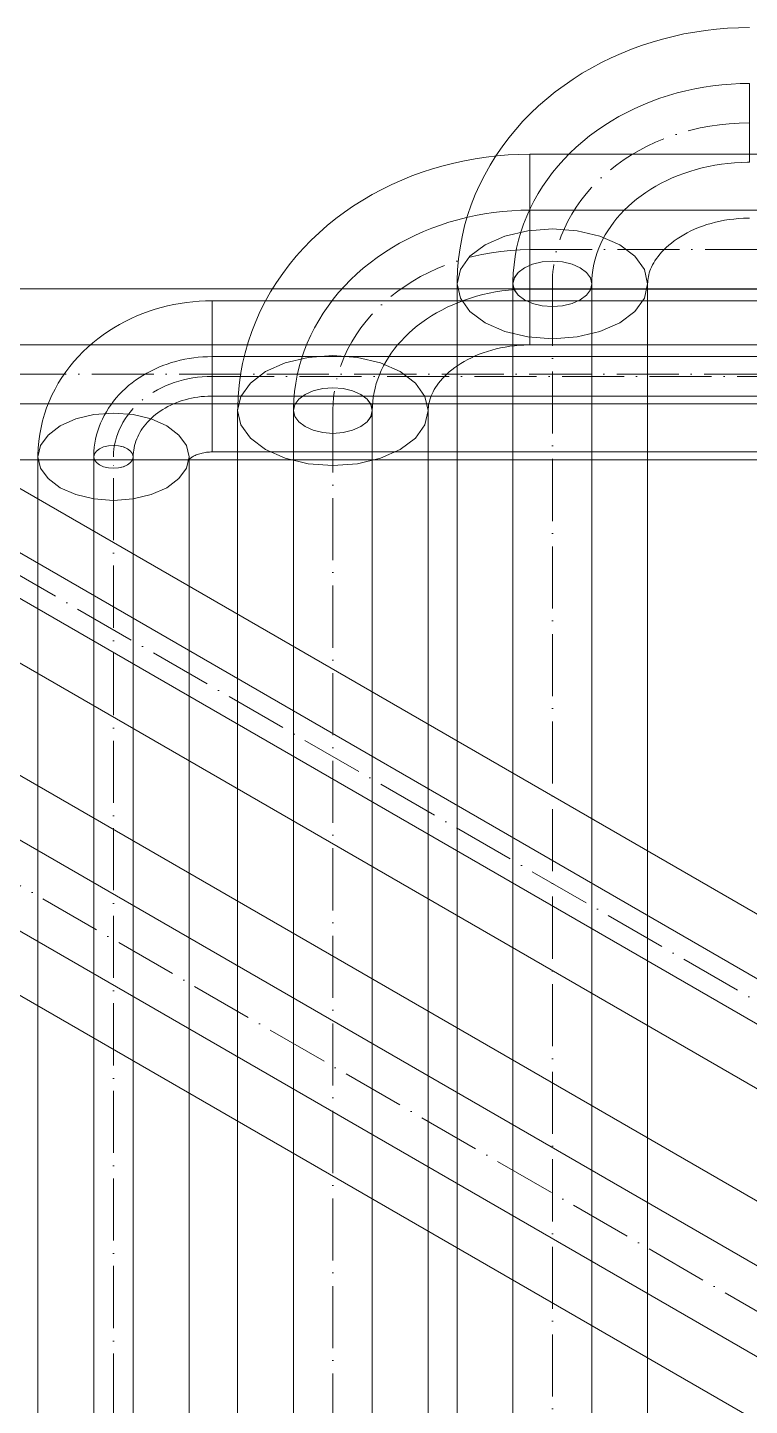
# Model space of a CAD drawing. Header units: millimetres. Extents: x -88595 to 880822, y -1054509 to -148035.
# Drawn here: x 387210.5 to 387326.8, y -308727 to -308505.1 of the extents above; entities that cross this region are included whole.
import ezdxf

# ---------------------------------------------------------------- set-up
doc = ezdxf.new("R2010")
doc.units = ezdxf.units.MM
doc.linetypes.add('$12$ADSK_Осевая', pattern=[14, 10, -2, 0, -2])
doc.linetypes.add('$13$ADSK_Осевая', pattern=[14, 10, -2, 0, -2])
for name, color, linetype, lineweight in [('Изоляция', 7, 'Continuous', 18), ('Трубопровод', 7, 'Continuous', 18), ('Трубопроводы', 7, 'Continuous', 18)]:
    doc.layers.add(name, color=color, linetype=linetype, lineweight=lineweight)

# ---------------------------------------------------------------- blocks, each defined once
blk = doc.blocks.new('$0$ADSK_МедьПайка_Отвод-гнутая труба - Отвод _гнутая труба_-94627-В_ОВ3_4')
at = {"layer": 'Трубопроводы', "color": 190, "true_color": 0x8000ff}
for points in [[(14791.57, 15332.11, 0), (14790.83, 15332.09, 0), (14790.09, 15332.06, 0), (14789.36, 15332, 0), (14788.63, 15331.91, 0), (14787.9, 15331.81, 0), (14787.17, 15331.67, 0), (14786.46, 15331.52, 0), (14785.75, 15331.34, 0), (14785.04, 15331.14, 0), (14784.35, 15330.91, 0), (14783.67, 15330.66, 0), (14783, 15330.39, 0), (14782.34, 15330.09, 0), (14781.69, 15329.78, 0), (14781.06, 15329.44, 0), (14780.44, 15329.08, 0), (14779.84, 15328.7, 0), (14779.25, 15328.3, 0), (14778.69, 15327.87, 0), (14778.14, 15327.43, 0), (14777.61, 15326.97, 0), (14777.1, 15326.49, 0), (14776.62, 15325.99, 0), (14776.15, 15325.47, 0), (14775.72, 15324.94, 0), (14775.3, 15324.38, 0), (14774.91, 15323.82, 0), (14774.55, 15323.24, 0), (14774.21, 15322.64, 0), (14773.91, 15322.03, 0), (14773.63, 15321.41, 0), (14773.38, 15320.78, 0), (14773.16, 15320.14, 0), (14772.97, 15319.49, 0), (14772.82, 15318.83, 0), (14772.7, 15318.17, 0), (14772.6, 15317.5, 0), (14772.55, 15316.83, 0), (14772.52, 15316.15, 0), (14772.52, 15315.97, 0)], [(14791.57, 15326.34, 0), (14791.57, 15326.9, 0), (14791.57, 15327.6, 0), (14791.57, 15328.39, 0), (14791.57, 15329.22, 0), (14791.57, 15330.03, 0), (14791.57, 15330.76, 0), (14791.57, 15331.37, 0), (14791.57, 15331.82, 0), (14791.57, 15332.06, 0), (14791.57, 15332.09, 0), (14791.57, 15331.91, 0), (14791.57, 15331.52, 0)], [(14791.57, 15331.52, 0), (14791.57, 15330.96, 0), (14791.57, 15330.26, 0), (14791.57, 15329.47, 0), (14791.57, 15328.64, 0), (14791.57, 15327.83, 0), (14791.57, 15327.1, 0), (14791.57, 15326.49, 0), (14791.57, 15326.05, 0), (14791.57, 15325.8, 0), (14791.57, 15325.77, 0), (14791.57, 15325.95, 0), (14791.57, 15326.34, 0)], [(14778.87, 15315.97, 0), (14778.88, 15316.33, 0), (14778.91, 15316.7, 0), (14778.95, 15317.06, 0), (14779.01, 15317.42, 0), (14779.09, 15317.78, 0), (14779.19, 15318.14, 0), (14779.31, 15318.5, 0), (14779.44, 15318.85, 0), (14779.6, 15319.21, 0), (14779.77, 15319.56, 0), (14779.96, 15319.9, 0), (14780.17, 15320.25, 0), (14780.39, 15320.59, 0), (14780.64, 15320.92, 0), (14780.9, 15321.25, 0), (14781.18, 15321.57, 0), (14781.48, 15321.89, 0), (14781.8, 15322.19, 0), (14782.13, 15322.49, 0), (14782.48, 15322.78, 0), (14782.85, 15323.06, 0), (14783.23, 15323.33, 0), (14783.63, 15323.59, 0), (14784.04, 15323.83, 0), (14784.47, 15324.06, 0), (14784.91, 15324.29, 0), (14785.36, 15324.49, 0), (14785.82, 15324.68, 0), (14786.29, 15324.86, 0), (14786.78, 15325.02, 0), (14787.27, 15325.17, 0), (14787.77, 15325.3, 0), (14788.28, 15325.42, 0), (14788.79, 15325.52, 0), (14789.31, 15325.6, 0), (14789.84, 15325.66, 0), (14790.37, 15325.71, 0), (14790.9, 15325.74, 0), (14791.43, 15325.76, 0), (14791.57, 15325.76, 0)], [(14772.52, 15315.97, 0), (14772.63, 15316.44, 0), (14772.94, 15316.89, 0), (14773.45, 15317.27, 0), (14774.11, 15317.56, 0), (14774.87, 15317.74, 0), (14775.69, 15317.8, 0), (14776.52, 15317.74, 0), (14777.28, 15317.56, 0), (14777.94, 15317.27, 0), (14778.44, 15316.89, 0), (14778.76, 15316.44, 0), (14778.87, 15315.97, 0)], [(14778.87, 15315.97, 0), (14778.76, 15315.5, 0), (14778.44, 15315.05, 0), (14777.94, 15314.67, 0), (14777.28, 15314.38, 0), (14776.52, 15314.2, 0), (14775.69, 15314.14, 0), (14774.87, 15314.2, 0), (14774.11, 15314.38, 0), (14773.45, 15314.67, 0), (14772.94, 15315.05, 0), (14772.63, 15315.5, 0), (14772.52, 15315.97, 0)]]:
    blk.add_polyline3d(points, dxfattribs=at)
blk = doc.blocks.new('$0$ADSK_МедьПайка_Отвод-гнутая труба - Отвод _гнутая труба_-3260024-В_ОВ3_4')
at = {"layer": 'Трубопроводы', "color": 134, "true_color": 0x00a6a6}
for points in [[(14842.8, 15355.69, 0), (14841.32, 15355.67, 0), (14839.85, 15355.6, 0), (14838.38, 15355.48, 0), (14836.91, 15355.31, 0), (14835.46, 15355.09, 0), (14834.01, 15354.83, 0), (14832.57, 15354.52, 0), (14831.15, 15354.16, 0), (14829.75, 15353.75, 0), (14828.36, 15353.3, 0), (14827, 15352.8, 0), (14825.65, 15352.26, 0), (14824.33, 15351.67, 0), (14823.04, 15351.04, 0), (14821.78, 15350.36, 0), (14820.54, 15349.64, 0), (14819.34, 15348.88, 0), (14818.17, 15348.07, 0), (14817.03, 15347.23, 0), (14815.94, 15346.34, 0), (14814.88, 15345.42, 0), (14813.87, 15344.46, 0), (14812.9, 15343.46, 0), (14811.97, 15342.42, 0), (14811.09, 15341.35, 0), (14810.26, 15340.25, 0), (14809.48, 15339.12, 0), (14808.76, 15337.95, 0), (14808.09, 15336.76, 0), (14807.47, 15335.54, 0), (14806.92, 15334.3, 0), (14806.42, 15333.04, 0), (14805.98, 15331.76, 0), (14805.61, 15330.45, 0), (14805.3, 15329.14, 0), (14805.05, 15327.81, 0), (14804.87, 15326.47, 0), (14804.75, 15325.13, 0), (14804.7, 15323.78, 0), (14804.7, 15323.42, 0)], [(14842.8, 15344.16, 0), (14842.8, 15345.28, 0), (14842.8, 15346.69, 0), (14842.8, 15348.27, 0), (14842.8, 15349.93, 0), (14842.8, 15351.54, 0), (14842.8, 15353.01, 0), (14842.8, 15354.23, 0), (14842.8, 15355.11, 0), (14842.8, 15355.6, 0), (14842.8, 15355.67, 0), (14842.8, 15355.3, 0), (14842.8, 15354.53, 0)], [(14842.8, 15354.53, 0), (14842.8, 15353.4, 0), (14842.8, 15352, 0), (14842.8, 15350.42, 0), (14842.8, 15348.76, 0), (14842.8, 15347.14, 0), (14842.8, 15345.68, 0), (14842.8, 15344.46, 0), (14842.8, 15343.58, 0), (14842.8, 15343.09, 0), (14842.8, 15343.02, 0), (14842.8, 15343.39, 0), (14842.8, 15344.16, 0)], [(14817.4, 15323.42, 0), (14817.42, 15324.15, 0), (14817.47, 15324.87, 0), (14817.56, 15325.6, 0), (14817.68, 15326.32, 0), (14817.85, 15327.04, 0), (14818.04, 15327.76, 0), (14818.28, 15328.48, 0), (14818.55, 15329.19, 0), (14818.85, 15329.89, 0), (14819.2, 15330.6, 0), (14819.58, 15331.29, 0), (14819.99, 15331.98, 0), (14820.45, 15332.66, 0), (14820.94, 15333.32, 0), (14821.46, 15333.98, 0), (14822.03, 15334.62, 0), (14822.62, 15335.25, 0), (14823.26, 15335.87, 0), (14823.92, 15336.46, 0), (14824.62, 15337.04, 0), (14825.36, 15337.6, 0), (14826.12, 15338.14, 0), (14826.92, 15338.65, 0), (14827.74, 15339.14, 0), (14828.59, 15339.61, 0), (14829.47, 15340.05, 0), (14830.37, 15340.46, 0), (14831.3, 15340.85, 0), (14832.25, 15341.2, 0), (14833.22, 15341.53, 0), (14834.2, 15341.82, 0), (14835.2, 15342.09, 0), (14836.22, 15342.32, 0), (14837.25, 15342.52, 0), (14838.29, 15342.68, 0), (14839.34, 15342.81, 0), (14840.39, 15342.9, 0), (14841.45, 15342.97, 0), (14842.51, 15342.99, 0), (14842.8, 15342.99, 0)], [(14804.7, 15323.42, 0), (14804.92, 15324.37, 0), (14805.55, 15325.25, 0), (14806.56, 15326.01, 0), (14807.87, 15326.6, 0), (14809.41, 15326.96, 0), (14811.05, 15327.09, 0), (14812.69, 15326.96, 0), (14814.22, 15326.6, 0), (14815.54, 15326.01, 0), (14816.55, 15325.25, 0), (14817.18, 15324.37, 0), (14817.4, 15323.42, 0)], [(14817.4, 15323.42, 0), (14817.18, 15322.47, 0), (14816.55, 15321.59, 0), (14815.54, 15320.83, 0), (14814.22, 15320.25, 0), (14812.69, 15319.88, 0), (14811.05, 15319.75, 0), (14809.41, 15319.88, 0), (14807.87, 15320.25, 0), (14806.56, 15320.83, 0), (14805.55, 15321.59, 0), (14804.92, 15322.47, 0), (14804.7, 15323.42, 0)]]:
    blk.add_polyline3d(points, dxfattribs=at)
blk = doc.blocks.new('$0$ADSK_МедьПайка_Отвод-гнутая труба - Отвод _гнутая труба_-V1-В_ОВ3_4')
at = {"layer": 'Трубопроводы', "color": 190, "true_color": 0x8000ff}
for points in [[(14878.16, 15376.11, 0), (14876.68, 15376.08, 0), (14875.2, 15376.01, 0), (14873.73, 15375.89, 0), (14872.27, 15375.72, 0), (14870.81, 15375.5, 0), (14869.36, 15375.24, 0), (14867.93, 15374.93, 0), (14866.51, 15374.57, 0), (14865.11, 15374.16, 0), (14863.72, 15373.71, 0), (14862.35, 15373.21, 0), (14861.01, 15372.67, 0), (14859.69, 15372.08, 0), (14858.4, 15371.45, 0), (14857.13, 15370.77, 0), (14855.9, 15370.05, 0), (14854.69, 15369.29, 0), (14853.52, 15368.49, 0), (14852.39, 15367.64, 0), (14851.29, 15366.75, 0), (14850.24, 15365.83, 0), (14849.22, 15364.87, 0), (14848.25, 15363.87, 0), (14847.33, 15362.83, 0), (14846.45, 15361.76, 0), (14845.62, 15360.66, 0), (14844.84, 15359.53, 0), (14844.11, 15358.37, 0), (14843.44, 15357.17, 0), (14842.83, 15355.96, 0), (14842.27, 15354.71, 0), (14841.78, 15353.45, 0), (14841.34, 15352.17, 0), (14840.97, 15350.87, 0), (14840.65, 15349.55, 0), (14840.41, 15348.22, 0), (14840.23, 15346.89, 0), (14840.11, 15345.54, 0), (14840.06, 15344.2, 0), (14840.06, 15343.83, 0)], [(14878.16, 15364.57, 0), (14878.16, 15365.7, 0), (14878.16, 15367.1, 0), (14878.16, 15368.68, 0), (14878.16, 15370.34, 0), (14878.16, 15371.96, 0), (14878.16, 15373.42, 0), (14878.16, 15374.64, 0), (14878.16, 15375.52, 0), (14878.16, 15376.02, 0), (14878.16, 15376.08, 0), (14878.16, 15375.71, 0), (14878.16, 15374.94, 0)], [(14878.16, 15374.94, 0), (14878.16, 15373.82, 0), (14878.16, 15372.41, 0), (14878.16, 15370.83, 0), (14878.16, 15369.17, 0), (14878.16, 15367.56, 0), (14878.16, 15366.09, 0), (14878.16, 15364.87, 0), (14878.16, 15363.99, 0), (14878.16, 15363.5, 0), (14878.16, 15363.43, 0), (14878.16, 15363.8, 0), (14878.16, 15364.57, 0)], [(14852.76, 15343.83, 0), (14852.77, 15344.56, 0), (14852.83, 15345.28, 0), (14852.92, 15346.01, 0), (14853.04, 15346.73, 0), (14853.2, 15347.45, 0), (14853.4, 15348.17, 0), (14853.63, 15348.89, 0), (14853.9, 15349.6, 0), (14854.21, 15350.31, 0), (14854.55, 15351.01, 0), (14854.93, 15351.7, 0), (14855.35, 15352.39, 0), (14855.8, 15353.07, 0), (14856.29, 15353.74, 0), (14856.82, 15354.39, 0), (14857.38, 15355.04, 0), (14857.98, 15355.67, 0), (14858.61, 15356.28, 0), (14859.28, 15356.88, 0), (14859.98, 15357.45, 0), (14860.71, 15358.01, 0), (14861.48, 15358.55, 0), (14862.27, 15359.07, 0), (14863.1, 15359.56, 0), (14863.95, 15360.02, 0), (14864.83, 15360.46, 0), (14865.73, 15360.88, 0), (14866.66, 15361.26, 0), (14867.6, 15361.62, 0), (14868.57, 15361.94, 0), (14869.56, 15362.24, 0), (14870.56, 15362.5, 0), (14871.58, 15362.73, 0), (14872.6, 15362.93, 0), (14873.64, 15363.09, 0), (14874.69, 15363.22, 0), (14875.75, 15363.32, 0), (14876.81, 15363.38, 0), (14877.87, 15363.41, 0), (14878.16, 15363.41, 0)], [(14840.06, 15343.83, 0), (14840.27, 15344.78, 0), (14840.91, 15345.67, 0), (14841.92, 15346.43, 0), (14843.23, 15347.01, 0), (14844.76, 15347.37, 0), (14846.41, 15347.5, 0), (14848.05, 15347.37, 0), (14849.58, 15347.01, 0), (14850.9, 15346.43, 0), (14851.9, 15345.67, 0), (14852.54, 15344.78, 0), (14852.76, 15343.83, 0)], [(14852.76, 15343.83, 0), (14852.54, 15342.88, 0), (14851.9, 15342, 0), (14850.9, 15341.24, 0), (14849.58, 15340.66, 0), (14848.05, 15340.29, 0), (14846.41, 15340.17, 0), (14844.76, 15340.29, 0), (14843.23, 15340.66, 0), (14841.92, 15341.24, 0), (14840.91, 15342, 0), (14840.27, 15342.88, 0), (14840.06, 15343.83, 0)]]:
    blk.add_polyline3d(points, dxfattribs=at)

msp = doc.modelspace()

# ---------------------------------------------------------------- linework, layer by layer
at = {"layer": 'Изоляция', "color": 134, "true_color": 0x00a6a6}
for p, q in [((387400.76, -308525.49), (387291.44, -308525.49)), ((387291.44, -308556.19), (387400.76, -308556.19)), ((387244.34, -308566.76), (387244.34, -308924.33)), ((387275.04, -308924.33), (387275.04, -308566.76)), ((392541.07, -311703.85), (387160.05, -308597.12)), ((387144.7, -308623.71), (392525.72, -311730.44))]:
    msp.add_line(p, q, dxfattribs=at)
at = {"layer": 'Изоляция', "color": 190, "true_color": 0x8000ff}
for p, q in [((387681.9, -308547.16), (387164.43, -308547.16)), ((387279.7, -308546.35), (387279.7, -308924.33)), ((387310.4, -308924.33), (387310.4, -308546.35)), ((387366.81, -308549.07), (387240.21, -308549.07)), ((387212.16, -308574.21), (387212.16, -308926.03)), ((387236.51, -308926.03), (387236.51, -308574.21)), ((387240.21, -308573.42), (387366.81, -308573.42)), ((387164.43, -308574.68), (387681.9, -308574.68)), ((392593.91, -311688.14), (387206.3, -308577.6)), ((387194.12, -308598.69), (392581.74, -311709.23))]:
    msp.add_line(p, q, dxfattribs=at)
for points in [[(387326.8, -308505.07, 0), (387325.03, -308505.1, 0), (387323.26, -308505.19, 0), (387321.49, -308505.33, 0), (387319.74, -308505.54, 0), (387317.99, -308505.8, 0), (387316.25, -308506.11, 0), (387314.52, -308506.49, 0), (387312.8, -308506.92, 0), (387311.11, -308507.41, 0), (387309.43, -308507.96, 0), (387307.77, -308508.57, 0), (387306.13, -308509.23, 0), (387304.52, -308509.95, 0), (387302.94, -308510.72, 0), (387301.39, -308511.55, 0), (387299.87, -308512.44, 0), (387298.38, -308513.38, 0), (387296.93, -308514.38, 0), (387295.52, -308515.43, 0), (387294.15, -308516.54, 0), (387292.82, -308517.7, 0), (387291.54, -308518.91, 0), (387290.31, -308520.17, 0), (387289.14, -308521.49, 0), (387288.02, -308522.85, 0), (387286.95, -308524.26, 0), (387285.95, -308525.72, 0), (387285.02, -308527.23, 0), (387284.15, -308528.77, 0), (387283.35, -308530.36, 0), (387282.62, -308531.98, 0), (387281.97, -308533.63, 0), (387281.4, -308535.32, 0), (387280.9, -308537.03, 0), (387280.49, -308538.77, 0), (387280.17, -308540.53, 0), (387279.93, -308542.3, 0), (387279.77, -308544.08, 0), (387279.7, -308545.87, 0), (387279.7, -308546.35, 0)], [(387310.4, -308546.35, 0), (387310.41, -308546.06, 0), (387310.43, -308545.78, 0), (387310.46, -308545.49, 0), (387310.51, -308545.19, 0), (387310.58, -308544.9, 0), (387310.66, -308544.59, 0), (387310.76, -308544.28, 0), (387310.88, -308543.97, 0), (387311.03, -308543.64, 0), (387311.19, -308543.31, 0), (387311.37, -308542.97, 0), (387311.58, -308542.63, 0), (387311.81, -308542.28, 0), (387312.07, -308541.93, 0), (387312.36, -308541.57, 0), (387312.68, -308541.21, 0), (387313.02, -308540.85, 0), (387313.39, -308540.49, 0), (387313.79, -308540.13, 0), (387314.22, -308539.78, 0), (387314.67, -308539.43, 0), (387315.16, -308539.09, 0), (387315.67, -308538.76, 0), (387316.21, -308538.44, 0), (387316.77, -308538.13, 0), (387317.36, -308537.83, 0), (387317.97, -308537.55, 0), (387318.61, -308537.29, 0), (387319.26, -308537.04, 0), (387319.94, -308536.82, 0), (387320.63, -308536.61, 0), (387321.34, -308536.42, 0), (387322.06, -308536.26, 0), (387322.8, -308536.12, 0), (387323.54, -308536, 0), (387324.3, -308535.91, 0), (387325.06, -308535.84, 0), (387325.82, -308535.79, 0), (387326.59, -308535.78, 0), (387326.8, -308535.77, 0)], [(387279.7, -308546.35, 0), (387280.22, -308544.05, 0), (387281.76, -308541.92, 0), (387284.2, -308540.08, 0), (387287.37, -308538.67, 0), (387291.08, -308537.79, 0), (387295.05, -308537.49, 0)], [(387305.9, -308540.08, 0), (387302.72, -308538.67, 0), (387299.02, -308537.79, 0), (387295.05, -308537.49, 0), (387291.08, -308537.79, 0), (387287.37, -308538.67, 0), (387284.2, -308540.08, 0)], [(387295.05, -308537.49, 0), (387299.02, -308537.79, 0), (387302.72, -308538.67, 0), (387305.9, -308540.08, 0), (387308.34, -308541.92, 0), (387309.88, -308544.05, 0), (387310.4, -308546.35, 0)], [(387284.2, -308540.08, 0), (387281.76, -308541.92, 0), (387280.22, -308544.05, 0), (387279.7, -308546.35, 0), (387280.22, -308548.64, 0), (387281.76, -308550.78, 0), (387284.2, -308552.61, 0)], [(387305.9, -308552.61, 0), (387308.34, -308550.78, 0), (387309.88, -308548.64, 0), (387310.4, -308546.35, 0), (387309.88, -308544.05, 0), (387308.34, -308541.92, 0), (387305.9, -308540.08, 0)], [(387295.05, -308555.21, 0), (387291.08, -308554.91, 0), (387287.37, -308554.02, 0), (387284.2, -308552.61, 0), (387281.76, -308550.78, 0), (387280.22, -308548.64, 0), (387279.7, -308546.35, 0)], [(387310.4, -308546.35, 0), (387309.88, -308548.64, 0), (387308.34, -308550.78, 0), (387305.9, -308552.61, 0), (387302.72, -308554.02, 0), (387299.02, -308554.91, 0), (387295.05, -308555.21, 0)], [(387240.21, -308549.07, 0), (387239.18, -308549.09, 0), (387238.15, -308549.14, 0), (387237.12, -308549.23, 0), (387236.09, -308549.34, 0), (387235.07, -308549.5, 0), (387234.06, -308549.68, 0), (387233.04, -308549.9, 0), (387232.04, -308550.15, 0), (387231.05, -308550.44, 0), (387230.06, -308550.76, 0), (387229.08, -308551.12, 0), (387228.12, -308551.51, 0), (387227.17, -308551.93, 0), (387226.23, -308552.39, 0), (387225.31, -308552.88, 0), (387224.41, -308553.41, 0), (387223.52, -308553.97, 0), (387222.66, -308554.57, 0), (387221.81, -308555.2, 0), (387220.99, -308555.86, 0), (387220.19, -308556.56, 0), (387219.42, -308557.29, 0), (387218.68, -308558.05, 0), (387217.97, -308558.85, 0), (387217.29, -308559.68, 0), (387216.64, -308560.54, 0), (387216.03, -308561.43, 0), (387215.45, -308562.36, 0), (387214.92, -308563.3, 0), (387214.43, -308564.28, 0), (387213.98, -308565.28, 0), (387213.57, -308566.3, 0), (387213.22, -308567.35, 0), (387212.91, -308568.41, 0), (387212.66, -308569.49, 0), (387212.45, -308570.58, 0), (387212.3, -308571.69, 0), (387212.21, -308572.8, 0), (387212.17, -308573.91, 0), (387212.16, -308574.21, 0)], [(387240.21, -308554.22, 0), (387240.21, -308552.18, 0), (387240.21, -308550.6, 0), (387240.21, -308549.55, 0), (387240.21, -308549.09, 0), (387240.21, -308549.24, 0), (387240.21, -308549.99, 0), (387240.21, -308551.31, 0)], [(387240.21, -308551.31, 0), (387240.21, -308549.83, 0), (387240.21, -308549.13, 0), (387240.21, -308549.25, 0), (387240.21, -308550.19, 0), (387240.21, -308551.89, 0), (387240.21, -308554.22, 0)], [(387240.21, -308568.28, 0), (387240.21, -308565.47, 0), (387240.21, -308562.37, 0), (387240.21, -308559.19, 0), (387240.21, -308556.15, 0), (387240.21, -308553.47, 0), (387240.21, -308551.31, 0)], [(387240.21, -308551.31, 0), (387240.21, -308553.12, 0), (387240.21, -308555.34, 0), (387240.21, -308557.86, 0), (387240.21, -308560.55, 0), (387240.21, -308563.27, 0), (387240.21, -308565.89, 0), (387240.21, -308568.28, 0)], [(387240.21, -308554.22, 0), (387240.21, -308557.03, 0), (387240.21, -308560.13, 0), (387240.21, -308563.31, 0), (387240.21, -308566.34, 0), (387240.21, -308569.03, 0), (387240.21, -308571.19, 0)], [(387240.21, -308571.19, 0), (387240.21, -308569.38, 0), (387240.21, -308567.15, 0), (387240.21, -308564.64, 0), (387240.21, -308561.95, 0), (387240.21, -308559.23, 0), (387240.21, -308556.61, 0), (387240.21, -308554.22, 0)], [(387284.2, -308552.61, 0), (387287.37, -308554.02, 0), (387291.08, -308554.91, 0), (387295.05, -308555.21, 0), (387299.02, -308554.91, 0), (387302.72, -308554.02, 0), (387305.9, -308552.61, 0)], [(387212.16, -308574.21, 0), (387212.58, -308572.39, 0), (387213.8, -308570.7, 0), (387215.73, -308569.24, 0), (387218.25, -308568.12, 0), (387221.19, -308567.42, 0), (387224.34, -308567.18, 0)], [(387232.95, -308569.24, 0), (387230.43, -308568.12, 0), (387227.49, -308567.42, 0), (387224.34, -308567.18, 0), (387221.19, -308567.42, 0), (387218.25, -308568.12, 0), (387215.73, -308569.24, 0)], [(387224.34, -308567.18, 0), (387227.49, -308567.42, 0), (387230.43, -308568.12, 0), (387232.95, -308569.24, 0), (387234.88, -308570.7, 0), (387236.1, -308572.39, 0), (387236.51, -308574.21, 0)], [(387215.73, -308569.24, 0), (387213.8, -308570.7, 0), (387212.58, -308572.39, 0), (387212.16, -308574.21, 0), (387212.58, -308576.03, 0), (387213.8, -308577.73, 0), (387215.73, -308579.18, 0)], [(387232.95, -308579.18, 0), (387234.88, -308577.73, 0), (387236.1, -308576.03, 0), (387236.51, -308574.21, 0), (387236.1, -308572.39, 0), (387234.88, -308570.7, 0), (387232.95, -308569.24, 0)], [(387240.21, -308571.19, 0), (387240.21, -308572.67, 0), (387240.21, -308573.37, 0), (387240.21, -308573.25, 0), (387240.21, -308572.31, 0), (387240.21, -308570.61, 0), (387240.21, -308568.28, 0)], [(387240.21, -308568.28, 0), (387240.21, -308570.32, 0), (387240.21, -308571.9, 0), (387240.21, -308572.94, 0), (387240.21, -308573.4, 0), (387240.21, -308573.26, 0), (387240.21, -308572.5, 0), (387240.21, -308571.19, 0)], [(387224.34, -308581.24, 0), (387221.19, -308581, 0), (387218.25, -308580.3, 0), (387215.73, -308579.18, 0), (387213.8, -308577.73, 0), (387212.58, -308576.03, 0), (387212.16, -308574.21, 0)], [(387236.51, -308574.21, 0), (387236.1, -308576.03, 0), (387234.88, -308577.73, 0), (387232.95, -308579.18, 0), (387230.43, -308580.3, 0), (387227.49, -308581, 0), (387224.34, -308581.24, 0)], [(387236.4, -308574.77, 0), (387236.4, -308574.77, 0), (387236.41, -308574.75, 0), (387236.43, -308574.73, 0), (387236.46, -308574.7, 0), (387236.5, -308574.65, 0), (387236.54, -308574.6, 0), (387236.6, -308574.55, 0), (387236.68, -308574.49, 0), (387236.76, -308574.42, 0), (387236.85, -308574.35, 0), (387236.96, -308574.28, 0), (387237.08, -308574.2, 0), (387237.21, -308574.13, 0), (387237.36, -308574.05, 0), (387237.51, -308573.98, 0), (387237.68, -308573.91, 0), (387237.85, -308573.84, 0), (387238.04, -308573.77, 0), (387238.24, -308573.71, 0), (387238.44, -308573.65, 0), (387238.65, -308573.6, 0), (387238.87, -308573.55, 0), (387239.09, -308573.51, 0), (387239.32, -308573.48, 0), (387239.55, -308573.45, 0), (387239.79, -308573.44, 0), (387240.02, -308573.43, 0), (387240.21, -308573.42, 0)], [(387236.51, -308574.21, 0), (387236.51, -308574.29, 0), (387236.51, -308574.36, 0), (387236.5, -308574.44, 0), (387236.49, -308574.51, 0), (387236.47, -308574.57, 0), (387236.46, -308574.63, 0), (387236.44, -308574.67, 0), (387236.43, -308574.71, 0), (387236.41, -308574.74, 0), (387236.4, -308574.76, 0), (387236.4, -308574.77, 0)], [(387215.73, -308579.18, 0), (387218.25, -308580.3, 0), (387221.19, -308581, 0), (387224.34, -308581.24, 0), (387227.49, -308581, 0), (387230.43, -308580.3, 0), (387232.95, -308579.18, 0)]]:
    msp.add_polyline3d(points, dxfattribs=at)
at = {"layer": 'Изоляция', "color": 134, "true_color": 0x00a6a6}
for points in [[(387291.44, -308525.49, 0), (387289.67, -308525.52, 0), (387287.9, -308525.6, 0), (387286.14, -308525.75, 0), (387284.38, -308525.95, 0), (387282.63, -308526.21, 0), (387280.89, -308526.53, 0), (387279.16, -308526.9, 0), (387277.45, -308527.34, 0), (387275.75, -308527.83, 0), (387274.07, -308528.37, 0), (387272.41, -308528.98, 0), (387270.78, -308529.64, 0), (387269.17, -308530.36, 0), (387267.58, -308531.13, 0), (387266.03, -308531.96, 0), (387264.51, -308532.85, 0), (387263.02, -308533.79, 0), (387261.57, -308534.79, 0), (387260.16, -308535.84, 0), (387258.79, -308536.95, 0), (387257.47, -308538.11, 0), (387256.19, -308539.32, 0), (387254.96, -308540.59, 0), (387253.78, -308541.9, 0), (387252.66, -308543.27, 0), (387251.6, -308544.68, 0), (387250.6, -308546.14, 0), (387249.66, -308547.64, 0), (387248.79, -308549.18, 0), (387247.99, -308550.77, 0), (387247.27, -308552.39, 0), (387246.62, -308554.05, 0), (387246.04, -308555.73, 0), (387245.55, -308557.44, 0), (387245.14, -308559.18, 0), (387244.81, -308560.94, 0), (387244.57, -308562.71, 0), (387244.42, -308564.49, 0), (387244.35, -308566.28, 0), (387244.34, -308566.76, 0)], [(387291.44, -308531.97, 0), (387291.44, -308529.41, 0), (387291.44, -308527.41, 0), (387291.44, -308526.09, 0), (387291.44, -308525.51, 0), (387291.44, -308525.7, 0), (387291.44, -308526.65, 0), (387291.44, -308528.3, 0)], [(387291.44, -308528.3, 0), (387291.44, -308526.44, 0), (387291.44, -308525.55, 0), (387291.44, -308525.71, 0), (387291.44, -308526.9, 0), (387291.44, -308529.03, 0), (387291.44, -308531.97, 0)], [(387291.44, -308549.7, 0), (387291.44, -308546.15, 0), (387291.44, -308542.25, 0), (387291.44, -308538.24, 0), (387291.44, -308534.41, 0), (387291.44, -308531.02, 0), (387291.44, -308528.3, 0)], [(387291.44, -308528.3, 0), (387291.44, -308530.59, 0), (387291.44, -308533.39, 0), (387291.44, -308536.57, 0), (387291.44, -308539.95, 0), (387291.44, -308543.39, 0), (387291.44, -308546.69, 0), (387291.44, -308549.7, 0)], [(387291.44, -308531.97, 0), (387291.44, -308535.52, 0), (387291.44, -308539.43, 0), (387291.44, -308543.43, 0), (387291.44, -308547.26, 0), (387291.44, -308550.65, 0), (387291.44, -308553.37, 0)], [(387291.44, -308553.37, 0), (387291.44, -308551.08, 0), (387291.44, -308548.28, 0), (387291.44, -308545.11, 0), (387291.44, -308541.72, 0), (387291.44, -308538.29, 0), (387291.44, -308534.98, 0), (387291.44, -308531.97, 0)], [(387291.44, -308553.37, 0), (387291.44, -308555.24, 0), (387291.44, -308556.12, 0), (387291.44, -308555.97, 0), (387291.44, -308554.78, 0), (387291.44, -308552.64, 0), (387291.44, -308549.7, 0)], [(387291.44, -308549.7, 0), (387291.44, -308552.27, 0), (387291.44, -308554.26, 0), (387291.44, -308555.58, 0), (387291.44, -308556.16, 0), (387291.44, -308555.97, 0), (387291.44, -308555.03, 0), (387291.44, -308553.37, 0)], [(387275.04, -308566.76, 0), (387275.05, -308566.48, 0), (387275.07, -308566.19, 0), (387275.11, -308565.9, 0), (387275.16, -308565.61, 0), (387275.23, -308565.31, 0), (387275.31, -308565.01, 0), (387275.41, -308564.7, 0), (387275.53, -308564.38, 0), (387275.67, -308564.05, 0), (387275.83, -308563.72, 0), (387276.02, -308563.39, 0), (387276.23, -308563.04, 0), (387276.46, -308562.69, 0), (387276.72, -308562.34, 0), (387277.01, -308561.98, 0), (387277.32, -308561.62, 0), (387277.66, -308561.26, 0), (387278.03, -308560.9, 0), (387278.43, -308560.54, 0), (387278.86, -308560.19, 0), (387279.32, -308559.84, 0), (387279.8, -308559.5, 0), (387280.31, -308559.17, 0), (387280.85, -308558.85, 0), (387281.42, -308558.54, 0), (387282.01, -308558.25, 0), (387282.62, -308557.97, 0), (387283.25, -308557.7, 0), (387283.91, -308557.46, 0), (387284.58, -308557.23, 0), (387285.28, -308557.02, 0), (387285.99, -308556.84, 0), (387286.71, -308556.67, 0), (387287.44, -308556.53, 0), (387288.19, -308556.41, 0), (387288.94, -308556.32, 0), (387289.7, -308556.25, 0), (387290.47, -308556.21, 0), (387291.24, -308556.19, 0), (387291.44, -308556.19, 0)], [(387244.34, -308566.76, 0), (387244.87, -308564.47, 0), (387246.4, -308562.33, 0), (387248.84, -308560.49, 0), (387252.02, -308559.09, 0), (387255.72, -308558.2, 0), (387259.69, -308557.9, 0)], [(387270.55, -308560.49, 0), (387267.37, -308559.09, 0), (387263.67, -308558.2, 0), (387259.69, -308557.9, 0), (387255.72, -308558.2, 0), (387252.02, -308559.09, 0), (387248.84, -308560.49, 0)], [(387259.69, -308557.9, 0), (387263.67, -308558.2, 0), (387267.37, -308559.09, 0), (387270.55, -308560.49, 0), (387272.99, -308562.33, 0), (387274.52, -308564.47, 0), (387275.04, -308566.76, 0)], [(387248.84, -308560.49, 0), (387246.4, -308562.33, 0), (387244.87, -308564.47, 0), (387244.34, -308566.76, 0), (387244.87, -308569.05, 0), (387246.4, -308571.19, 0), (387248.84, -308573.03, 0)], [(387270.55, -308573.03, 0), (387272.99, -308571.19, 0), (387274.52, -308569.05, 0), (387275.04, -308566.76, 0), (387274.52, -308564.47, 0), (387272.99, -308562.33, 0), (387270.55, -308560.49, 0)], [(387259.69, -308575.62, 0), (387255.72, -308575.32, 0), (387252.02, -308574.44, 0), (387248.84, -308573.03, 0), (387246.4, -308571.19, 0), (387244.87, -308569.05, 0), (387244.34, -308566.76, 0)], [(387275.04, -308566.76, 0), (387274.52, -308569.05, 0), (387272.99, -308571.19, 0), (387270.55, -308573.03, 0), (387267.37, -308574.44, 0), (387263.67, -308575.32, 0), (387259.69, -308575.62, 0)], [(387248.84, -308573.03, 0), (387252.02, -308574.44, 0), (387255.72, -308575.32, 0), (387259.69, -308575.62, 0), (387263.67, -308575.32, 0), (387267.37, -308574.44, 0), (387270.55, -308573.03, 0)]]:
    msp.add_polyline3d(points, dxfattribs=at)
at = {"layer": 'Трубопровод', "color": 134, "true_color": 0x00a6a6}
for p, q in [((387400.76, -308534.49), (387291.44, -308534.49)), ((387291.44, -308547.19), (387400.76, -308547.19)), ((387253.34, -308566.76), (387253.34, -308924.33)), ((387266.04, -308924.33), (387266.04, -308566.76)), ((392536.57, -311711.65), (387155.55, -308604.92)), ((387149.2, -308615.91), (392530.22, -311722.65))]:
    msp.add_line(p, q, dxfattribs=at)
at = {"layer": 'Трубопровод', "color": 134, "linetype": '$12$ADSK_Осевая', "true_color": 0x00a6a6}
for p, q in [((387291.44, -308540.84), (387400.76, -308540.84)), ((387291.44, -308540.84), (387400.76, -308540.84)), ((387259.69, -308566.76), (387259.69, -308924.33)), ((387259.69, -308566.76), (387259.69, -308924.33)), ((392533.39, -311717.15), (387152.38, -308610.42)), ((392533.39, -311717.15), (387152.38, -308610.42))]:
    msp.add_line(p, q, dxfattribs=at)
at = {"layer": 'Трубопровод', "color": 190, "true_color": 0x8000ff}
for p, q in [((387288.7, -308546.35), (387288.7, -308924.33)), ((387301.4, -308924.33), (387301.4, -308546.35)), ((387681.9, -308556.16), (387164.43, -308556.16)), ((387366.81, -308558.07), (387240.21, -308558.07)), ((387240.21, -308564.42), (387366.81, -308564.42)), ((387164.43, -308565.68), (387681.9, -308565.68)), ((387221.16, -308574.21), (387221.16, -308926.03)), ((387227.51, -308926.03), (387227.51, -308574.21)), ((392589.41, -311695.93), (387201.8, -308585.39)), ((387198.62, -308590.89), (392586.24, -311701.43))]:
    msp.add_line(p, q, dxfattribs=at)
at = {"layer": 'Трубопровод', "color": 190, "linetype": '$12$ADSK_Осевая', "true_color": 0x8000ff}
for p, q in [((387295.05, -308546.35), (387295.05, -308924.33)), ((387295.05, -308546.35), (387295.05, -308924.33)), ((387164.43, -308560.92), (387681.9, -308560.92)), ((387164.43, -308560.92), (387681.9, -308560.92)), ((387240.21, -308561.25), (387366.81, -308561.25)), ((387240.21, -308561.25), (387366.81, -308561.25)), ((387224.34, -308926.03), (387224.34, -308574.21)), ((387224.34, -308926.03), (387224.34, -308574.21)), ((392587.82, -311698.68), (387200.21, -308588.14)), ((392587.82, -311698.68), (387200.21, -308588.14))]:
    msp.add_line(p, q, dxfattribs=at)
at = {"layer": 'Трубопровод', "color": 134, "true_color": 0x00a6a6}
for points in [[(387291.44, -308535.65, 0), (387291.44, -308534.88, 0), (387291.44, -308534.51, 0), (387291.44, -308534.58, 0), (387291.44, -308535.07, 0), (387291.44, -308535.95, 0), (387291.44, -308537.17, 0)], [(387291.44, -308544.5, 0), (387291.44, -308543.04, 0), (387291.44, -308541.42, 0), (387291.44, -308539.76, 0), (387291.44, -308538.18, 0), (387291.44, -308536.78, 0), (387291.44, -308535.65, 0)], [(387291.44, -308537.17, 0), (387291.44, -308538.64, 0), (387291.44, -308540.25, 0), (387291.44, -308541.91, 0), (387291.44, -308543.49, 0), (387291.44, -308544.9, 0), (387291.44, -308546.02, 0)], [(387291.44, -308546.02, 0), (387291.44, -308546.79, 0), (387291.44, -308547.16, 0), (387291.44, -308547.1, 0), (387291.44, -308546.6, 0), (387291.44, -308545.72, 0), (387291.44, -308544.5, 0)], [(387264.18, -308564.17, 0), (387262.87, -308563.59, 0), (387261.34, -308563.22, 0), (387259.69, -308563.09, 0), (387258.05, -308563.22, 0), (387256.52, -308563.59, 0), (387255.2, -308564.17, 0)], [(387255.2, -308564.17, 0), (387254.2, -308564.93, 0), (387253.56, -308565.81, 0), (387253.34, -308566.76, 0), (387253.56, -308567.71, 0), (387254.2, -308568.59, 0), (387255.2, -308569.35, 0)], [(387264.18, -308569.35, 0), (387265.19, -308568.59, 0), (387265.83, -308567.71, 0), (387266.04, -308566.76, 0), (387265.83, -308565.81, 0), (387265.19, -308564.93, 0), (387264.18, -308564.17, 0)], [(387255.2, -308569.35, 0), (387256.52, -308569.94, 0), (387258.05, -308570.3, 0), (387259.69, -308570.43, 0), (387261.34, -308570.3, 0), (387262.87, -308569.94, 0), (387264.18, -308569.35, 0)]]:
    msp.add_polyline3d(points, dxfattribs=at)
at = {"layer": 'Трубопровод', "color": 190, "true_color": 0x8000ff}
for points in [[(387299.54, -308543.76, 0), (387298.22, -308543.17, 0), (387296.69, -308542.81, 0), (387295.05, -308542.68, 0), (387293.41, -308542.81, 0), (387291.87, -308543.17, 0), (387290.56, -308543.76, 0)], [(387290.56, -308543.76, 0), (387289.55, -308544.51, 0), (387288.92, -308545.4, 0), (387288.7, -308546.35, 0), (387288.92, -308547.3, 0), (387289.55, -308548.18, 0), (387290.56, -308548.94, 0)], [(387299.54, -308548.94, 0), (387300.55, -308548.18, 0), (387301.18, -308547.3, 0), (387301.4, -308546.35, 0), (387301.18, -308545.4, 0), (387300.55, -308544.51, 0), (387299.54, -308543.76, 0)], [(387290.56, -308548.94, 0), (387291.87, -308549.52, 0), (387293.41, -308549.89, 0), (387295.05, -308550.01, 0), (387296.69, -308549.89, 0), (387298.22, -308549.52, 0), (387299.54, -308548.94, 0)], [(387240.21, -308558.66, 0), (387240.21, -308558.27, 0), (387240.21, -308558.09, 0), (387240.21, -308558.12, 0), (387240.21, -308558.37, 0), (387240.21, -308558.81, 0), (387240.21, -308559.42, 0)], [(387240.21, -308563.08, 0), (387240.21, -308562.35, 0), (387240.21, -308561.54, 0), (387240.21, -308560.71, 0), (387240.21, -308559.92, 0), (387240.21, -308559.22, 0), (387240.21, -308558.66, 0)], [(387240.21, -308559.42, 0), (387240.21, -308560.15, 0), (387240.21, -308560.96, 0), (387240.21, -308561.79, 0), (387240.21, -308562.58, 0), (387240.21, -308563.28, 0), (387240.21, -308563.84, 0)], [(387240.21, -308563.84, 0), (387240.21, -308564.23, 0), (387240.21, -308564.41, 0), (387240.21, -308564.38, 0), (387240.21, -308564.13, 0), (387240.21, -308563.69, 0), (387240.21, -308563.08, 0)], [(387222.09, -308572.91, 0), (387221.59, -308573.29, 0), (387221.27, -308573.74, 0), (387221.16, -308574.21, 0), (387221.27, -308574.69, 0), (387221.59, -308575.13, 0), (387222.09, -308575.51, 0)], [(387226.58, -308572.91, 0), (387225.93, -308572.62, 0), (387225.16, -308572.44, 0), (387224.34, -308572.38, 0), (387223.52, -308572.44, 0), (387222.75, -308572.62, 0), (387222.09, -308572.91, 0)], [(387226.58, -308575.51, 0), (387227.09, -308575.13, 0), (387227.41, -308574.69, 0), (387227.51, -308574.21, 0), (387227.41, -308573.74, 0), (387227.09, -308573.29, 0), (387226.58, -308572.91, 0)], [(387222.09, -308575.51, 0), (387222.75, -308575.8, 0), (387223.52, -308575.98, 0), (387224.34, -308576.04, 0), (387225.16, -308575.98, 0), (387225.93, -308575.8, 0), (387226.58, -308575.51, 0)]]:
    msp.add_polyline3d(points, dxfattribs=at)
at = {"layer": 'Трубопроводы', "color": 190, "linetype": '$13$ADSK_Осевая', "true_color": 0x8000ff}
for centre, major_axis, start_param, end_param in [((387326.8, -308546.35), (-31.75, 0), 4.712389, 6.283185), ((387240.21, -308574.21), (15.87, 0), 1.570796, 3.141593)]:
    msp.add_ellipse(centre, major_axis=major_axis, ratio=0.816497, start_param=start_param, end_param=end_param, dxfattribs=at)
at = {"layer": 'Трубопроводы', "color": 134, "linetype": '$13$ADSK_Осевая', "true_color": 0x00a6a6}
msp.add_ellipse((387291.44, -308566.76), major_axis=(31.75, 0), ratio=0.816497, start_param=1.570796, end_param=3.141593, dxfattribs=at)

# ---------------------------------------------------------------- block references
at = {"layer": 'Трубопроводы', "color": 190, "true_color": 0x8000ff}
for name in ['$0$ADSK_МедьПайка_Отвод-гнутая труба - Отвод _гнутая труба_-V1-В_ОВ3_4', '$0$ADSK_МедьПайка_Отвод-гнутая труба - Отвод _гнутая труба_-94627-В_ОВ3_4']:
    msp.add_blockref(name, (372448.64, -323890.18), dxfattribs=at)
at = {"layer": 'Трубопроводы', "color": 134, "true_color": 0x00a6a6}
msp.add_blockref('$0$ADSK_МедьПайка_Отвод-гнутая труба - Отвод _гнутая труба_-3260024-В_ОВ3_4', (372448.64, -323890.18), dxfattribs=at)

doc.saveas('drawing.dxf')
